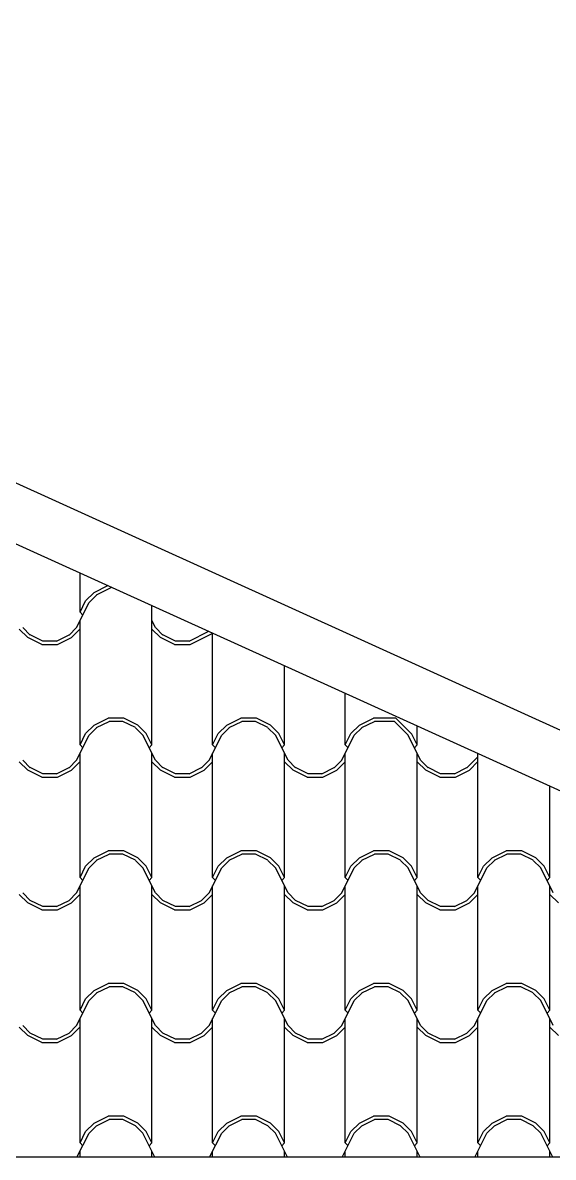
# Model space of a CAD drawing. Extents: x -14.8 to 35.6, y 44.5 to 81.2.
# Drawn here: x 3.271 to 4.231, y 50.193 to 52.245 of the extents above; entities that cross this region are included whole.
import ezdxf

# ---------------------------------------------------------------- set-up
doc = ezdxf.new("R2010")
doc.units = 0
doc.header["$MEASUREMENT"] = 0
doc.layers.add('NUEVO', color=1, linetype='CONTINUOUS')
doc.layers.add('RELLENO', color=7, linetype='CONTINUOUS')

msp = doc.modelspace()

# ---------------------------------------------------------------- linework, layer by layer
at = {"layer": 'NUEVO'}
for p, q in [((1.4227, 52.2452), (5.7474, 50.284)), ((1.4227, 52.1354), (5.7061, 50.1929)), ((5.7061, 50.1929), (-2.8606, 50.1929)), ((4.4994, 50.1929), (-2.8606, 50.1929))]:
    msp.add_line(p, q, dxfattribs=at)
at = {"layer": 'RELLENO', "color": 1}
for p, q in [((3.375, 51.1789), (3.375, 51.2501)), ((3.4005, 51.2146), (3.4256, 51.2271)), ((3.3852, 51.1993), (3.4005, 51.2145)), ((3.3913, 51.1964), (3.4049, 51.21)), ((3.4049, 51.2101), (3.4326, 51.2239)), ((3.3687, 51.1513), (3.3913, 51.1965)), ((3.3687, 51.1513), (3.3913, 51.1965)), ((3.375, 51.1789), (3.3852, 51.1993)), ((3.375, 51.1789), (3.3852, 51.1993)), ((3.505, 50.9389), (3.505, 51.1911)), ((3.38, 51.1738), (3.375, 51.1788)), ((3.2805, 51.1331), (3.2652, 51.1484)), ((3.2849, 51.1376), (3.2713, 51.1512)), ((3.3551, 51.1376), (3.3687, 51.1512)), ((3.3595, 51.1331), (3.3748, 51.1484)), ((3.375, 50.9389), (3.375, 51.1639)), ((3.5113, 51.1513), (3.505, 51.1639)), ((3.5113, 51.1513), (3.505, 51.1639)), ((3.5205, 51.1331), (3.5052, 51.1484)), ((3.5249, 51.1376), (3.5113, 51.1512)), ((3.3059, 51.1204), (3.2805, 51.1331)), ((3.3075, 51.1264), (3.2849, 51.1377)), ((3.3325, 51.1264), (3.3075, 51.1264)), ((3.3325, 51.1264), (3.3551, 51.1377)), ((3.3341, 51.1204), (3.3595, 51.1331)), ((3.5459, 51.1204), (3.5205, 51.1331)), ((3.5475, 51.1264), (3.5249, 51.1377)), ((3.5725, 51.1264), (3.5475, 51.1264)), ((3.5725, 51.1264), (3.6083, 51.1443)), ((3.5741, 51.1204), (3.6153, 51.1411)), ((3.615, 50.9389), (3.615, 51.1412)), ((3.3059, 51.1204), (3.3341, 51.1204)), ((3.5459, 51.1204), (3.5741, 51.1204)), ((3.745, 50.9389), (3.745, 51.0823)), ((3.855, 50.9389), (3.855, 51.0324)), ((3.4005, 50.9746), (3.4259, 50.9873)), ((3.4049, 50.9701), (3.4275, 50.9814)), ((3.4541, 50.9873), (3.4259, 50.9873)), ((3.4525, 50.9813), (3.4275, 50.9813)), ((3.4751, 50.9701), (3.4525, 50.9814)), ((3.4795, 50.9746), (3.4541, 50.9873)), ((3.6405, 50.9746), (3.6659, 50.9873)), ((3.6449, 50.9701), (3.6675, 50.9814)), ((3.6941, 50.9873), (3.6659, 50.9873)), ((3.6925, 50.9813), (3.6675, 50.9813)), ((3.7151, 50.9701), (3.6925, 50.9814)), ((3.7195, 50.9746), (3.6941, 50.9873)), ((3.8805, 50.9746), (3.9059, 50.9873)), ((3.8849, 50.9701), (3.9075, 50.9814)), ((3.9462, 50.9873), (3.9059, 50.9873)), ((3.9438, 50.9813), (3.9075, 50.9813)), ((3.9687, 50.9564), (3.9438, 50.9813)), ((3.9754, 50.9581), (3.9462, 50.9873)), ((3.3852, 50.9593), (3.4005, 50.9745)), ((3.3913, 50.9564), (3.4049, 50.97)), ((3.4887, 50.9564), (3.4751, 50.97)), ((3.4948, 50.9593), (3.4795, 50.9745)), ((3.6252, 50.9593), (3.6405, 50.9745)), ((3.6313, 50.9564), (3.6449, 50.97)), ((3.7287, 50.9564), (3.7151, 50.97)), ((3.7348, 50.9593), (3.7195, 50.9745)), ((3.8652, 50.9593), (3.8805, 50.9745)), ((3.8713, 50.9564), (3.8849, 50.97)), ((3.985, 50.9389), (3.985, 50.9734)), ((3.3687, 50.9113), (3.3913, 50.9565)), ((3.3687, 50.9113), (3.3913, 50.9565)), ((3.375, 50.9389), (3.3852, 50.9593)), ((3.375, 50.9389), (3.3852, 50.9593)), ((3.5113, 50.9113), (3.4887, 50.9565)), ((3.5113, 50.9113), (3.4887, 50.9565)), ((3.505, 50.9389), (3.4948, 50.9593)), ((3.505, 50.9389), (3.4948, 50.9593)), ((3.6087, 50.9113), (3.6313, 50.9565)), ((3.6087, 50.9113), (3.6313, 50.9565)), ((3.615, 50.9389), (3.6252, 50.9593)), ((3.615, 50.9389), (3.6252, 50.9593)), ((3.7513, 50.9113), (3.7287, 50.9565)), ((3.7513, 50.9113), (3.7287, 50.9565)), ((3.745, 50.9389), (3.7348, 50.9593)), ((3.745, 50.9389), (3.7348, 50.9593)), ((3.8487, 50.9113), (3.8713, 50.9565)), ((3.8487, 50.9113), (3.8713, 50.9565)), ((3.855, 50.9389), (3.8652, 50.9593)), ((3.855, 50.9389), (3.8652, 50.9593)), ((3.9913, 50.9113), (3.9687, 50.9565)), ((3.9913, 50.9113), (3.9687, 50.9565)), ((3.985, 50.9389), (3.9754, 50.9581)), ((3.38, 50.9338), (3.375, 50.9388)), ((3.375, 50.6989), (3.375, 50.9239)), ((3.5, 50.9338), (3.505, 50.9388)), ((3.505, 50.6989), (3.505, 50.9239)), ((3.62, 50.9338), (3.615, 50.9388)), ((3.615, 50.6989), (3.615, 50.9239)), ((3.74, 50.9338), (3.745, 50.9388)), ((3.745, 50.6989), (3.745, 50.9239)), ((3.86, 50.9338), (3.855, 50.9388)), ((3.855, 50.6989), (3.855, 50.9239)), ((3.98, 50.9338), (3.985, 50.9388)), ((3.985, 50.6989), (3.985, 50.9239)), ((4.095, 50.6989), (4.095, 50.9235)), ((3.2805, 50.8931), (3.2652, 50.9084)), ((3.2849, 50.8976), (3.2713, 50.9112)), ((3.3551, 50.8976), (3.3687, 50.9112)), ((3.3595, 50.8931), (3.3748, 50.9084)), ((3.5205, 50.8931), (3.5052, 50.9084)), ((3.5249, 50.8976), (3.5113, 50.9112)), ((3.5951, 50.8976), (3.6087, 50.9112)), ((3.5995, 50.8931), (3.6148, 50.9084)), ((3.7605, 50.8931), (3.7452, 50.9084)), ((3.7649, 50.8976), (3.7513, 50.9112)), ((3.8351, 50.8976), (3.8487, 50.9112)), ((3.8395, 50.8931), (3.8548, 50.9084)), ((4.0005, 50.8931), (3.9852, 50.9084)), ((4.0049, 50.8976), (3.9913, 50.9112)), ((4.0751, 50.8976), (4.095, 50.9175)), ((4.0795, 50.8931), (4.095, 50.9086)), ((3.3059, 50.8804), (3.2805, 50.8931)), ((3.3075, 50.8864), (3.2849, 50.8977)), ((3.3059, 50.8804), (3.3341, 50.8804)), ((3.3325, 50.8864), (3.3075, 50.8864)), ((3.3325, 50.8864), (3.3551, 50.8977)), ((3.3341, 50.8804), (3.3595, 50.8931)), ((3.5459, 50.8804), (3.5205, 50.8931)), ((3.5475, 50.8864), (3.5249, 50.8977)), ((3.5459, 50.8804), (3.5741, 50.8804)), ((3.5725, 50.8864), (3.5475, 50.8864)), ((3.5725, 50.8864), (3.5951, 50.8977)), ((3.5741, 50.8804), (3.5995, 50.8931)), ((3.7859, 50.8804), (3.7605, 50.8931)), ((3.7875, 50.8864), (3.7649, 50.8977)), ((3.7859, 50.8804), (3.8141, 50.8804)), ((3.8125, 50.8864), (3.7875, 50.8864)), ((3.8125, 50.8864), (3.8351, 50.8977)), ((3.8141, 50.8804), (3.8395, 50.8931)), ((4.0259, 50.8804), (4.0005, 50.8931)), ((4.0275, 50.8864), (4.0049, 50.8977)), ((4.0259, 50.8804), (4.0541, 50.8804)), ((4.0525, 50.8864), (4.0275, 50.8864)), ((4.0525, 50.8864), (4.0751, 50.8977)), ((4.0541, 50.8804), (4.0795, 50.8931)), ((4.225, 50.6989), (4.225, 50.8646)), ((3.3852, 50.7193), (3.4005, 50.7345)), ((3.4005, 50.7346), (3.4259, 50.7473)), ((3.4049, 50.7301), (3.4275, 50.7414)), ((3.4541, 50.7473), (3.4259, 50.7473)), ((3.4525, 50.7413), (3.4275, 50.7413)), ((3.4751, 50.7301), (3.4525, 50.7414)), ((3.4795, 50.7346), (3.4541, 50.7473)), ((3.4948, 50.7193), (3.4795, 50.7345)), ((3.6252, 50.7193), (3.6405, 50.7345)), ((3.6405, 50.7346), (3.6659, 50.7473)), ((3.6449, 50.7301), (3.6675, 50.7414)), ((3.6941, 50.7473), (3.6659, 50.7473)), ((3.6925, 50.7413), (3.6675, 50.7413)), ((3.7151, 50.7301), (3.6925, 50.7414)), ((3.7195, 50.7346), (3.6941, 50.7473)), ((3.7348, 50.7193), (3.7195, 50.7345)), ((3.8652, 50.7193), (3.8805, 50.7345)), ((3.8805, 50.7346), (3.9059, 50.7473)), ((3.8849, 50.7301), (3.9075, 50.7414)), ((3.9341, 50.7473), (3.9059, 50.7473)), ((3.9325, 50.7413), (3.9075, 50.7413)), ((3.9551, 50.7301), (3.9325, 50.7414)), ((3.9595, 50.7346), (3.9341, 50.7473)), ((3.9748, 50.7193), (3.9595, 50.7345)), ((4.1052, 50.7193), (4.1205, 50.7345)), ((4.1205, 50.7346), (4.1459, 50.7473)), ((4.1249, 50.7301), (4.1475, 50.7414)), ((4.1741, 50.7473), (4.1459, 50.7473)), ((4.1725, 50.7413), (4.1475, 50.7413)), ((4.1951, 50.7301), (4.1725, 50.7414)), ((4.1995, 50.7346), (4.1741, 50.7473)), ((4.2148, 50.7193), (4.1995, 50.7345)), ((3.3687, 50.6713), (3.3913, 50.7165)), ((3.3687, 50.6713), (3.3913, 50.7165)), ((3.375, 50.6989), (3.3852, 50.7193)), ((3.375, 50.6989), (3.3852, 50.7193)), ((3.3913, 50.7164), (3.4049, 50.73)), ((3.4887, 50.7164), (3.4751, 50.73)), ((3.5113, 50.6713), (3.4887, 50.7165)), ((3.5113, 50.6713), (3.4887, 50.7165)), ((3.505, 50.6989), (3.4948, 50.7193)), ((3.505, 50.6989), (3.4948, 50.7193)), ((3.6087, 50.6713), (3.6313, 50.7165)), ((3.6087, 50.6713), (3.6313, 50.7165)), ((3.615, 50.6989), (3.6252, 50.7193)), ((3.615, 50.6989), (3.6252, 50.7193)), ((3.6313, 50.7164), (3.6449, 50.73)), ((3.7287, 50.7164), (3.7151, 50.73)), ((3.7513, 50.6713), (3.7287, 50.7165)), ((3.7513, 50.6713), (3.7287, 50.7165)), ((3.745, 50.6989), (3.7348, 50.7193)), ((3.745, 50.6989), (3.7348, 50.7193)), ((3.8487, 50.6713), (3.8713, 50.7165)), ((3.8487, 50.6713), (3.8713, 50.7165)), ((3.855, 50.6989), (3.8652, 50.7193)), ((3.855, 50.6989), (3.8652, 50.7193)), ((3.8713, 50.7164), (3.8849, 50.73)), ((3.9687, 50.7164), (3.9551, 50.73)), ((3.9913, 50.6713), (3.9687, 50.7165)), ((3.9913, 50.6713), (3.9687, 50.7165)), ((3.985, 50.6989), (3.9748, 50.7193)), ((3.985, 50.6989), (3.9748, 50.7193)), ((4.0887, 50.6713), (4.1113, 50.7165)), ((4.0887, 50.6713), (4.1113, 50.7165)), ((4.095, 50.6989), (4.1052, 50.7193)), ((4.095, 50.6989), (4.1052, 50.7193)), ((4.1113, 50.7164), (4.1249, 50.73)), ((4.2087, 50.7164), (4.1951, 50.73)), ((4.2313, 50.6713), (4.2087, 50.7165)), ((4.2313, 50.6713), (4.2087, 50.7165)), ((4.225, 50.6989), (4.2148, 50.7193)), ((4.225, 50.6989), (4.2148, 50.7193)), ((3.38, 50.6938), (3.375, 50.6988)), ((3.5, 50.6938), (3.505, 50.6988)), ((3.62, 50.6938), (3.615, 50.6988)), ((3.74, 50.6938), (3.745, 50.6988)), ((3.86, 50.6938), (3.855, 50.6988)), ((3.98, 50.6938), (3.985, 50.6988)), ((4.1, 50.6938), (4.095, 50.6988)), ((4.22, 50.6938), (4.225, 50.6988)), ((3.375, 50.4589), (3.375, 50.6839)), ((3.505, 50.4589), (3.505, 50.6839)), ((3.615, 50.4589), (3.615, 50.6839)), ((3.745, 50.4589), (3.745, 50.6839)), ((3.855, 50.4589), (3.855, 50.6839)), ((3.985, 50.4589), (3.985, 50.6839)), ((4.095, 50.4589), (4.095, 50.6839)), ((4.225, 50.4589), (4.225, 50.6839)), ((3.2805, 50.6531), (3.2652, 50.6684)), ((3.2849, 50.6576), (3.2713, 50.6712)), ((3.3059, 50.6404), (3.2805, 50.6531)), ((3.3075, 50.6464), (3.2849, 50.6577)), ((3.3325, 50.6464), (3.3551, 50.6577)), ((3.3341, 50.6404), (3.3595, 50.6531)), ((3.3551, 50.6576), (3.3687, 50.6712)), ((3.3595, 50.6531), (3.3748, 50.6684)), ((3.5205, 50.6531), (3.5052, 50.6684)), ((3.5249, 50.6576), (3.5113, 50.6712)), ((3.5459, 50.6404), (3.5205, 50.6531)), ((3.5475, 50.6464), (3.5249, 50.6577)), ((3.5725, 50.6464), (3.5951, 50.6577)), ((3.5741, 50.6404), (3.5995, 50.6531)), ((3.5951, 50.6576), (3.6087, 50.6712)), ((3.5995, 50.6531), (3.6148, 50.6684)), ((3.7605, 50.6531), (3.7452, 50.6684)), ((3.7649, 50.6576), (3.7513, 50.6712)), ((3.7859, 50.6404), (3.7605, 50.6531)), ((3.7875, 50.6464), (3.7649, 50.6577)), ((3.8125, 50.6464), (3.8351, 50.6577)), ((3.8141, 50.6404), (3.8395, 50.6531)), ((3.8351, 50.6576), (3.8487, 50.6712)), ((3.8395, 50.6531), (3.8548, 50.6684)), ((4.0005, 50.6531), (3.9852, 50.6684)), ((4.0049, 50.6576), (3.9913, 50.6712)), ((4.0259, 50.6404), (4.0005, 50.6531)), ((4.0275, 50.6464), (4.0049, 50.6577)), ((4.0525, 50.6464), (4.0751, 50.6577)), ((4.0541, 50.6404), (4.0795, 50.6531)), ((4.0751, 50.6576), (4.0887, 50.6712)), ((4.0795, 50.6531), (4.0948, 50.6684)), ((4.2405, 50.6531), (4.2252, 50.6684)), ((3.3059, 50.6404), (3.3341, 50.6404)), ((3.3325, 50.6464), (3.3075, 50.6464)), ((3.5459, 50.6404), (3.5741, 50.6404)), ((3.5725, 50.6464), (3.5475, 50.6464)), ((3.7859, 50.6404), (3.8141, 50.6404)), ((3.8125, 50.6464), (3.7875, 50.6464)), ((4.0259, 50.6404), (4.0541, 50.6404)), ((4.0525, 50.6464), (4.0275, 50.6464)), ((3.3852, 50.4793), (3.4005, 50.4945)), ((3.3913, 50.4764), (3.4049, 50.49)), ((3.4005, 50.4946), (3.4259, 50.5073)), ((3.4049, 50.4901), (3.4275, 50.5014)), ((3.4541, 50.5073), (3.4259, 50.5073)), ((3.4525, 50.5013), (3.4275, 50.5013)), ((3.4751, 50.4901), (3.4525, 50.5014)), ((3.4795, 50.4946), (3.4541, 50.5073)), ((3.4887, 50.4764), (3.4751, 50.49)), ((3.4948, 50.4793), (3.4795, 50.4945)), ((3.6252, 50.4793), (3.6405, 50.4945)), ((3.6313, 50.4764), (3.6449, 50.49)), ((3.6405, 50.4946), (3.6659, 50.5073)), ((3.6449, 50.4901), (3.6675, 50.5014)), ((3.6941, 50.5073), (3.6659, 50.5073)), ((3.6925, 50.5013), (3.6675, 50.5013)), ((3.7151, 50.4901), (3.6925, 50.5014)), ((3.7195, 50.4946), (3.6941, 50.5073)), ((3.7287, 50.4764), (3.7151, 50.49)), ((3.7348, 50.4793), (3.7195, 50.4945)), ((3.8652, 50.4793), (3.8805, 50.4945)), ((3.8713, 50.4764), (3.8849, 50.49)), ((3.8805, 50.4946), (3.9059, 50.5073)), ((3.8849, 50.4901), (3.9075, 50.5014)), ((3.9341, 50.5073), (3.9059, 50.5073)), ((3.9325, 50.5013), (3.9075, 50.5013)), ((3.9551, 50.4901), (3.9325, 50.5014)), ((3.9595, 50.4946), (3.9341, 50.5073)), ((3.9687, 50.4764), (3.9551, 50.49)), ((3.9748, 50.4793), (3.9595, 50.4945)), ((4.1052, 50.4793), (4.1205, 50.4945)), ((4.1113, 50.4764), (4.1249, 50.49)), ((4.1205, 50.4946), (4.1459, 50.5073)), ((4.1249, 50.4901), (4.1475, 50.5014)), ((4.1741, 50.5073), (4.1459, 50.5073)), ((4.1725, 50.5013), (4.1475, 50.5013)), ((4.1951, 50.4901), (4.1725, 50.5014)), ((4.1995, 50.4946), (4.1741, 50.5073)), ((4.2087, 50.4764), (4.1951, 50.49)), ((4.2148, 50.4793), (4.1995, 50.4945)), ((3.3687, 50.4313), (3.3913, 50.4765)), ((3.3687, 50.4313), (3.3913, 50.4765)), ((3.375, 50.4589), (3.3852, 50.4793)), ((3.375, 50.4589), (3.3852, 50.4793)), ((3.5113, 50.4313), (3.4887, 50.4765)), ((3.5113, 50.4313), (3.4887, 50.4765)), ((3.505, 50.4589), (3.4948, 50.4793)), ((3.505, 50.4589), (3.4948, 50.4793)), ((3.6087, 50.4313), (3.6313, 50.4765)), ((3.6087, 50.4313), (3.6313, 50.4765)), ((3.615, 50.4589), (3.6252, 50.4793)), ((3.615, 50.4589), (3.6252, 50.4793)), ((3.7513, 50.4313), (3.7287, 50.4765)), ((3.7513, 50.4313), (3.7287, 50.4765)), ((3.745, 50.4589), (3.7348, 50.4793)), ((3.745, 50.4589), (3.7348, 50.4793)), ((3.8487, 50.4313), (3.8713, 50.4765)), ((3.8487, 50.4313), (3.8713, 50.4765)), ((3.855, 50.4589), (3.8652, 50.4793)), ((3.855, 50.4589), (3.8652, 50.4793)), ((3.9913, 50.4313), (3.9687, 50.4765)), ((3.9913, 50.4313), (3.9687, 50.4765)), ((3.985, 50.4589), (3.9748, 50.4793)), ((3.985, 50.4589), (3.9748, 50.4793)), ((4.0887, 50.4313), (4.1113, 50.4765)), ((4.0887, 50.4313), (4.1113, 50.4765)), ((4.095, 50.4589), (4.1052, 50.4793)), ((4.095, 50.4589), (4.1052, 50.4793)), ((4.2313, 50.4313), (4.2087, 50.4765)), ((4.2313, 50.4313), (4.2087, 50.4765)), ((4.225, 50.4589), (4.2148, 50.4793)), ((4.225, 50.4589), (4.2148, 50.4793)), ((3.38, 50.4538), (3.375, 50.4588)), ((3.5, 50.4538), (3.505, 50.4588)), ((3.62, 50.4538), (3.615, 50.4588)), ((3.74, 50.4538), (3.745, 50.4588)), ((3.86, 50.4538), (3.855, 50.4588)), ((3.98, 50.4538), (3.985, 50.4588)), ((4.1, 50.4538), (4.095, 50.4588)), ((4.22, 50.4538), (4.225, 50.4588)), ((3.2805, 50.4131), (3.2652, 50.4284)), ((3.2849, 50.4176), (3.2713, 50.4312)), ((3.3551, 50.4176), (3.3687, 50.4312)), ((3.3595, 50.4131), (3.3748, 50.4284)), ((3.375, 50.2189), (3.375, 50.4439)), ((3.505, 50.2189), (3.505, 50.4439)), ((3.5205, 50.4131), (3.5052, 50.4284)), ((3.5249, 50.4176), (3.5113, 50.4312)), ((3.5951, 50.4176), (3.6087, 50.4312)), ((3.5995, 50.4131), (3.6148, 50.4284)), ((3.615, 50.2189), (3.615, 50.4439)), ((3.745, 50.2189), (3.745, 50.4439)), ((3.7605, 50.4131), (3.7452, 50.4284)), ((3.7649, 50.4176), (3.7513, 50.4312)), ((3.8351, 50.4176), (3.8487, 50.4312)), ((3.8395, 50.4131), (3.8548, 50.4284)), ((3.855, 50.2189), (3.855, 50.4439)), ((3.985, 50.2189), (3.985, 50.4439)), ((4.0005, 50.4131), (3.9852, 50.4284)), ((4.0049, 50.4176), (3.9913, 50.4312)), ((4.0751, 50.4176), (4.0887, 50.4312)), ((4.0795, 50.4131), (4.0948, 50.4284)), ((4.095, 50.2189), (4.095, 50.4439)), ((4.225, 50.2189), (4.225, 50.4439)), ((4.2405, 50.4131), (4.2252, 50.4284)), ((3.3059, 50.4004), (3.2805, 50.4131)), ((3.3075, 50.4064), (3.2849, 50.4177)), ((3.3325, 50.4064), (3.3075, 50.4064)), ((3.3325, 50.4064), (3.3551, 50.4177)), ((3.3341, 50.4004), (3.3595, 50.4131)), ((3.5459, 50.4004), (3.5205, 50.4131)), ((3.5475, 50.4064), (3.5249, 50.4177)), ((3.5725, 50.4064), (3.5475, 50.4064)), ((3.5725, 50.4064), (3.5951, 50.4177)), ((3.5741, 50.4004), (3.5995, 50.4131)), ((3.7859, 50.4004), (3.7605, 50.4131)), ((3.7875, 50.4064), (3.7649, 50.4177)), ((3.8125, 50.4064), (3.7875, 50.4064)), ((3.8125, 50.4064), (3.8351, 50.4177)), ((3.8141, 50.4004), (3.8395, 50.4131)), ((4.0259, 50.4004), (4.0005, 50.4131)), ((4.0275, 50.4064), (4.0049, 50.4177)), ((4.0525, 50.4064), (4.0275, 50.4064)), ((4.0525, 50.4064), (4.0751, 50.4177)), ((4.0541, 50.4004), (4.0795, 50.4131)), ((3.3059, 50.4004), (3.3341, 50.4004)), ((3.5459, 50.4004), (3.5741, 50.4004)), ((3.7859, 50.4004), (3.8141, 50.4004)), ((4.0259, 50.4004), (4.0541, 50.4004)), ((3.4005, 50.2546), (3.4259, 50.2673)), ((3.4541, 50.2673), (3.4259, 50.2673)), ((3.4795, 50.2546), (3.4541, 50.2673)), ((3.6405, 50.2546), (3.6659, 50.2673)), ((3.6941, 50.2673), (3.6659, 50.2673)), ((3.7195, 50.2546), (3.6941, 50.2673)), ((3.8805, 50.2546), (3.9059, 50.2673)), ((3.9341, 50.2673), (3.9059, 50.2673)), ((3.9595, 50.2546), (3.9341, 50.2673)), ((4.1205, 50.2546), (4.1459, 50.2673)), ((4.1741, 50.2673), (4.1459, 50.2673)), ((4.1995, 50.2546), (4.1741, 50.2673)), ((3.3852, 50.2393), (3.4005, 50.2545)), ((3.3913, 50.2364), (3.4049, 50.25)), ((3.4049, 50.2501), (3.4275, 50.2614)), ((3.4525, 50.2613), (3.4275, 50.2613)), ((3.4751, 50.2501), (3.4525, 50.2614)), ((3.4887, 50.2364), (3.4751, 50.25)), ((3.4948, 50.2393), (3.4795, 50.2545)), ((3.6252, 50.2393), (3.6405, 50.2545)), ((3.6313, 50.2364), (3.6449, 50.25)), ((3.6449, 50.2501), (3.6675, 50.2614)), ((3.6925, 50.2613), (3.6675, 50.2613)), ((3.7151, 50.2501), (3.6925, 50.2614)), ((3.7287, 50.2364), (3.7151, 50.25)), ((3.7348, 50.2393), (3.7195, 50.2545)), ((3.8652, 50.2393), (3.8805, 50.2545)), ((3.8713, 50.2364), (3.8849, 50.25)), ((3.8849, 50.2501), (3.9075, 50.2614)), ((3.9325, 50.2613), (3.9075, 50.2613)), ((3.9551, 50.2501), (3.9325, 50.2614)), ((3.9687, 50.2364), (3.9551, 50.25)), ((3.9748, 50.2393), (3.9595, 50.2545)), ((4.1052, 50.2393), (4.1205, 50.2545)), ((4.1113, 50.2364), (4.1249, 50.25)), ((4.1249, 50.2501), (4.1475, 50.2614)), ((4.1725, 50.2613), (4.1475, 50.2613)), ((4.1951, 50.2501), (4.1725, 50.2614)), ((4.2087, 50.2364), (4.1951, 50.25)), ((4.2148, 50.2393), (4.1995, 50.2545)), ((3.3695, 50.1929), (3.3913, 50.2365)), ((3.3695, 50.1929), (3.3913, 50.2365)), ((3.375, 50.2189), (3.3852, 50.2393)), ((3.375, 50.2189), (3.3852, 50.2393)), ((3.5105, 50.1929), (3.4887, 50.2365)), ((3.5105, 50.1929), (3.4887, 50.2365)), ((3.505, 50.2189), (3.4948, 50.2393)), ((3.505, 50.2189), (3.4948, 50.2393)), ((3.6095, 50.1929), (3.6313, 50.2365)), ((3.6095, 50.1929), (3.6313, 50.2365)), ((3.615, 50.2189), (3.6252, 50.2393)), ((3.615, 50.2189), (3.6252, 50.2393)), ((3.7505, 50.1929), (3.7287, 50.2365)), ((3.7505, 50.1929), (3.7287, 50.2365)), ((3.745, 50.2189), (3.7348, 50.2393)), ((3.745, 50.2189), (3.7348, 50.2393)), ((3.8495, 50.1929), (3.8713, 50.2365)), ((3.8495, 50.1929), (3.8713, 50.2365)), ((3.855, 50.2189), (3.8652, 50.2393)), ((3.855, 50.2189), (3.8652, 50.2393)), ((3.9905, 50.1929), (3.9687, 50.2365)), ((3.9905, 50.1929), (3.9687, 50.2365)), ((3.985, 50.2189), (3.9748, 50.2393)), ((3.985, 50.2189), (3.9748, 50.2393)), ((4.0895, 50.1929), (4.1113, 50.2365)), ((4.0895, 50.1929), (4.1113, 50.2365)), ((4.095, 50.2189), (4.1052, 50.2393)), ((4.095, 50.2189), (4.1052, 50.2393)), ((4.2305, 50.1929), (4.2087, 50.2365)), ((4.2305, 50.1929), (4.2087, 50.2365)), ((4.225, 50.2189), (4.2148, 50.2393)), ((4.225, 50.2189), (4.2148, 50.2393)), ((3.38, 50.2138), (3.375, 50.2188)), ((3.375, 50.1929), (3.375, 50.2039)), ((3.5, 50.2138), (3.505, 50.2188)), ((3.505, 50.1929), (3.505, 50.2039)), ((3.62, 50.2138), (3.615, 50.2188)), ((3.615, 50.1929), (3.615, 50.2039)), ((3.74, 50.2138), (3.745, 50.2188)), ((3.745, 50.1929), (3.745, 50.2039)), ((3.86, 50.2138), (3.855, 50.2188)), ((3.855, 50.1929), (3.855, 50.2039)), ((3.98, 50.2138), (3.985, 50.2188)), ((3.985, 50.1929), (3.985, 50.2039)), ((4.1, 50.2138), (4.095, 50.2188)), ((4.095, 50.1929), (4.095, 50.2039)), ((4.22, 50.2138), (4.225, 50.2188)), ((4.225, 50.1929), (4.225, 50.2039))]:
    msp.add_line(p, q, dxfattribs=at)

doc.saveas('drawing.dxf')
